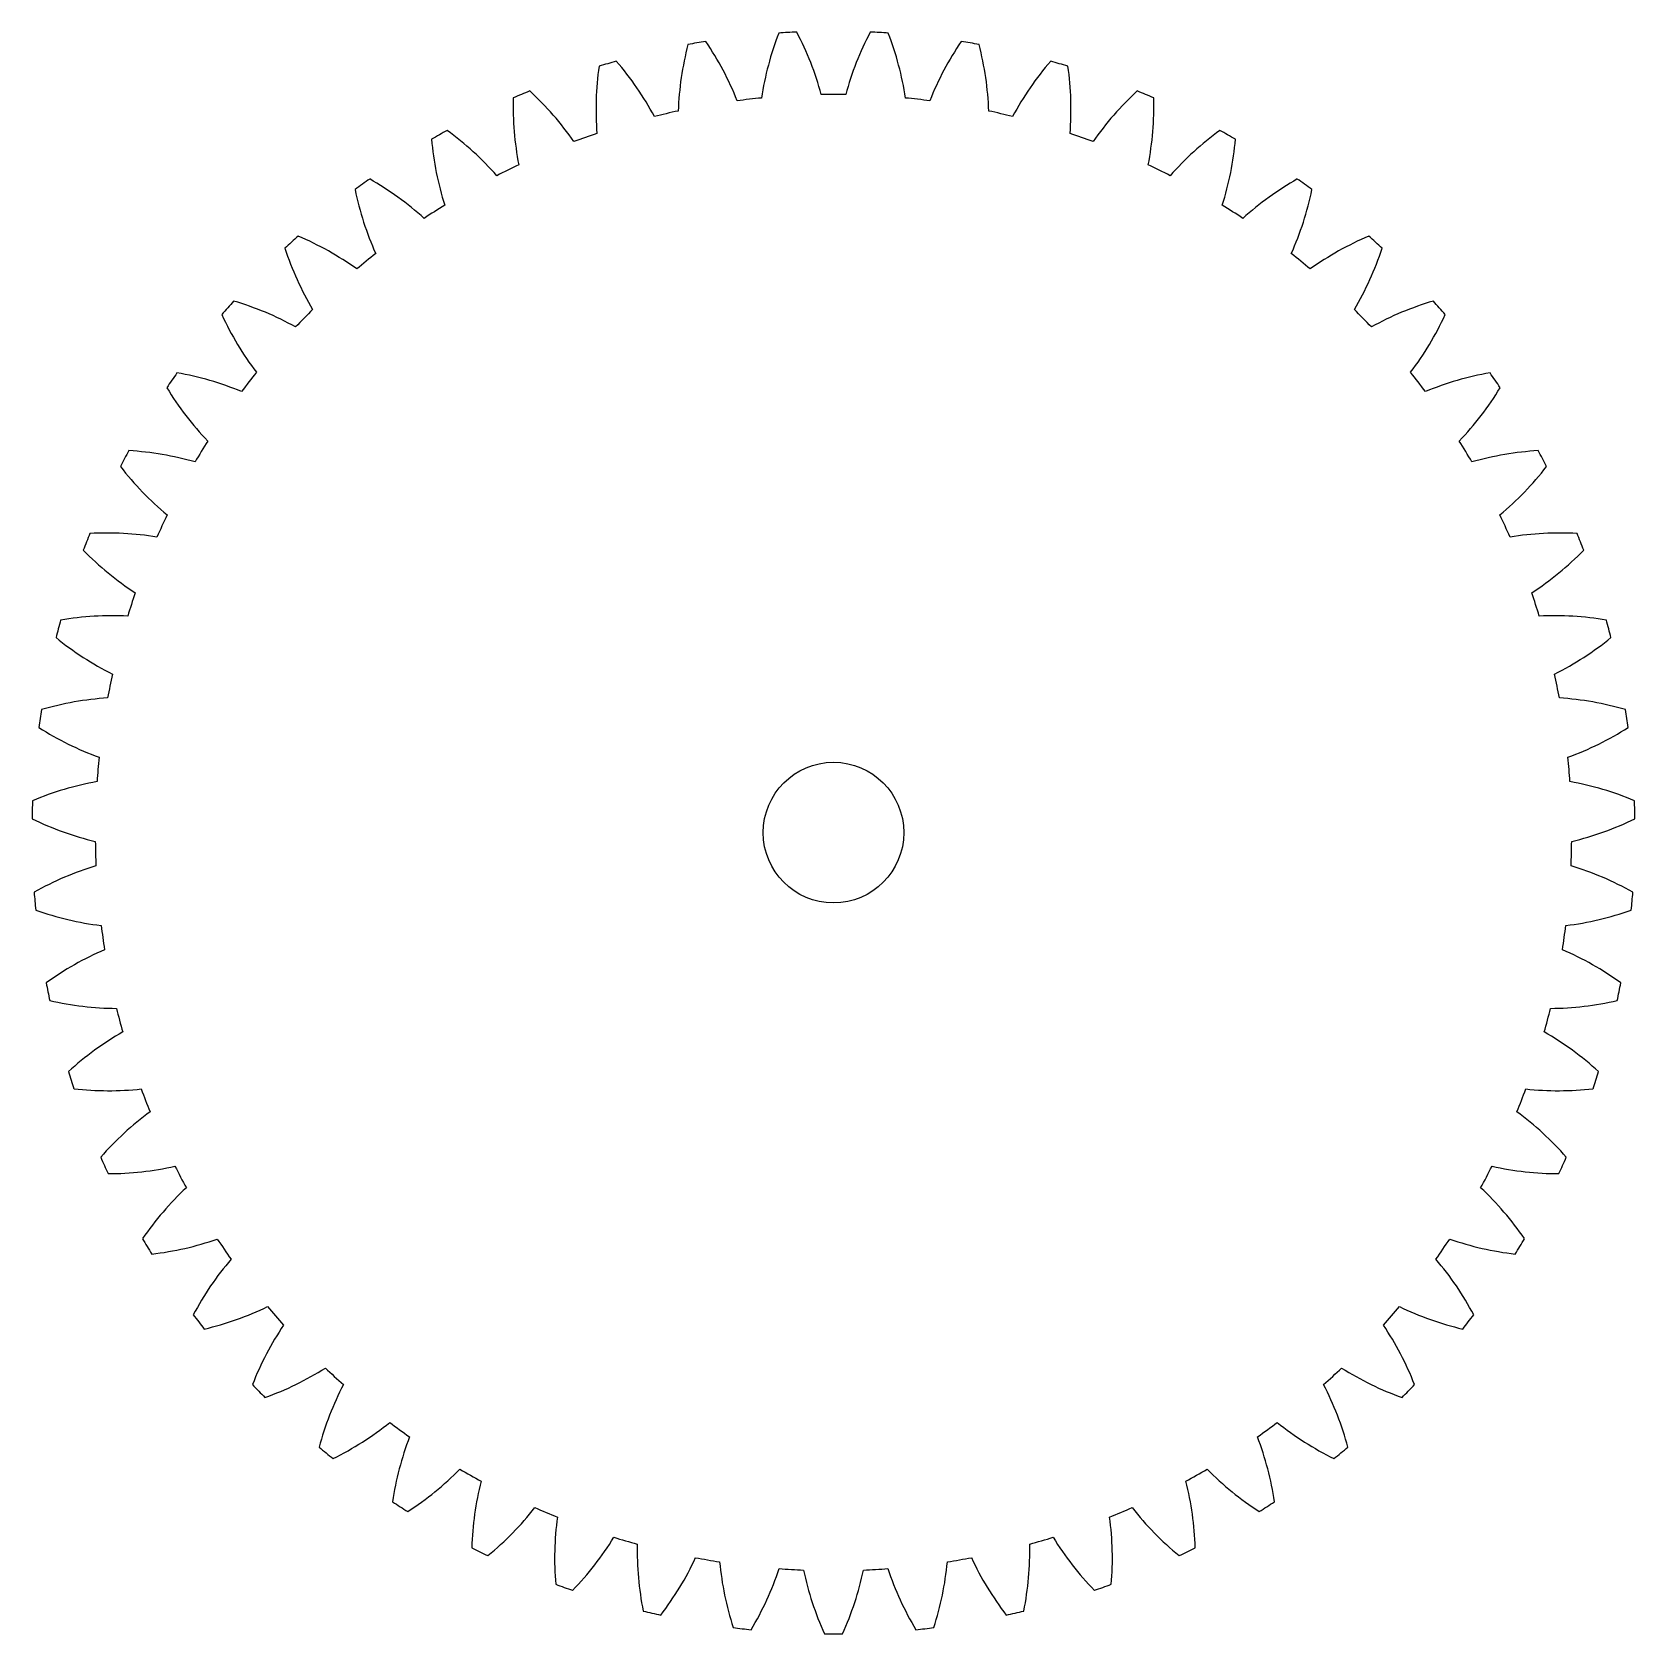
# Model space of a CAD drawing. Header units: millimetres. Extents: x -28.5 to 28.5, y -28.5 to 28.5.
import ezdxf

# ---------------------------------------------------------------- set-up
doc = ezdxf.new("R2010")
doc.units = ezdxf.units.MM

msp = doc.modelspace()

# ---------------------------------------------------------------- linework, layer by layer
at = {"color": 7, "linetype": 'Continuous', "lineweight": 25}
msp.add_circle((0, 0), 2.5, dxfattribs=at)
for centre, radius, start, end in [((5.47, 25.256), 11, 165.4133, 177.8866), ((0, 0), 28.5, 99.1744, 100.462), ((-13.639, 21.949), 11, 21.7497, 34.2231), ((8.314, 24.468), 11, 158.8678, 171.3412), ((0, 0), 28.5, 92.6289, 93.9165), ((-11.049, 23.361), 11, 15.2043, 27.6776), ((11.049, 23.361), 11, 152.3224, 164.7957), ((0, 0), 28.5, 86.0835, 87.3711), ((-8.314, 24.468), 11, 8.6588, 21.1322), ((13.639, 21.949), 11, 145.7769, 158.2503), ((0, 0), 28.5, 79.538, 80.8256), ((-5.47, 25.256), 11, 2.1134, 14.5867), ((0, 0), 28.5, 105.7198, 107.0074), ((-16.053, 20.251), 11, 28.2952, 40.7685), ((16.053, 20.251), 11, 139.2315, 151.7048), ((0, 0), 28.5, 72.9926, 74.2802), ((2.556, 25.715), 11, 171.9587, 184.4321), ((-2.556, 25.715), 11, 355.5679, 8.0413), ((0, 0), 28.5, 112.2653, 113.5529), ((-18.256, 18.289), 11, 34.8406, 47.314), ((0, 0), 26.249, 89.0535, 90.9465), ((18.256, 18.289), 11, 132.686, 145.1594), ((0, 0), 28.5, 66.4471, 67.7347), ((-0.392, 25.839), 11, 178.5042, 190.9775), ((0, 0), 26.249, 102.1444, 104.0374), ((0, 0), 26.249, 95.599, 97.4919), ((0, 0), 26.249, 82.5081, 84.401), ((0, 0), 26.249, 75.9626, 77.8556), ((0.392, 25.839), 11, 349.0225, 1.4958), ((0, 0), 28.5, 118.8108, 120.0983), ((-3.335, 25.625), 11, 185.0496, 197.523), ((-20.222, 16.089), 11, 41.3861, 53.8594), ((0, 0), 26.249, 108.6899, 110.5828), ((0, 0), 26.249, 69.4172, 71.3101), ((20.222, 16.089), 11, 126.1406, 138.6139), ((0, 0), 28.5, 59.9017, 61.1892), ((3.335, 25.625), 11, 342.477, 354.9504), ((0, 0), 26.249, 115.2354, 117.1283), ((0, 0), 26.249, 62.8717, 64.7646), ((0, 0), 28.5, 125.3562, 126.6438), ((-6.234, 25.078), 11, 191.5951, 204.0685), ((-21.924, 13.679), 11, 47.9315, 60.4049), ((21.924, 13.679), 11, 119.5951, 132.0685), ((6.234, 25.078), 11, 335.9315, 348.4049), ((0, 0), 28.5, 53.3562, 54.6438), ((0, 0), 26.249, 121.7808, 123.6737), ((0, 0), 26.249, 56.3263, 58.2192), ((0, 0), 28.5, 131.9017, 133.1892), ((-23.341, 11.091), 11, 54.477, 66.9504), ((23.341, 11.091), 11, 113.0496, 125.523), ((0, 0), 28.5, 46.8108, 48.0983), ((-9.052, 24.204), 11, 198.1406, 210.6139), ((0, 0), 26.249, 128.3263, 130.2192), ((0, 0), 26.249, 49.7808, 51.6737), ((9.052, 24.204), 11, 329.3861, 341.8594), ((0, 0), 28.5, 138.4471, 139.7347), ((-24.453, 8.358), 11, 61.0225, 73.4958), ((24.453, 8.358), 11, 106.5042, 118.9775), ((0, 0), 28.5, 40.2653, 41.5529), ((-11.752, 23.014), 11, 204.686, 217.1594), ((0, 0), 26.249, 134.8717, 136.7646), ((0, 0), 26.249, 43.2354, 45.1283), ((11.752, 23.014), 11, 322.8406, 335.314), ((0, 0), 28.5, 144.9926, 146.2802), ((-25.246, 5.516), 11, 67.5679, 80.0413), ((0, 0), 26.249, 141.4172, 143.3101), ((0, 0), 26.249, 36.6899, 38.5828), ((25.246, 5.516), 11, 99.9587, 112.4321), ((0, 0), 28.5, 33.7198, 35.0074), ((-14.299, 21.525), 11, 211.2315, 223.7048), ((14.299, 21.525), 11, 316.2952, 328.7685), ((0, 0), 26.249, 147.9626, 149.8556), ((0, 0), 26.249, 30.1444, 32.0374), ((0, 0), 28.5, 151.538, 152.8256), ((-25.71, 2.602), 11, 74.1134, 86.5867), ((25.71, 2.602), 11, 93.4133, 105.8866), ((0, 0), 28.5, 27.1744, 28.462), ((-16.66, 19.754), 11, 217.7769, 230.2503), ((16.66, 19.754), 11, 309.7497, 322.2231), ((0, 0), 26.249, 154.5081, 156.401), ((0, 0), 26.249, 23.599, 25.4919), ((0, 0), 28.5, 158.0835, 159.3711), ((-25.839, -0.346), 11, 80.6588, 93.1322), ((25.839, -0.346), 11, 86.8678, 99.3412), ((0, 0), 28.5, 20.6289, 21.9165), ((-18.803, 17.727), 11, 224.3224, 236.7957), ((18.803, 17.727), 11, 303.2043, 315.6776), ((0, 0), 26.249, 161.0535, 162.9465), ((0, 0), 26.249, 17.0535, 18.9465), ((0, 0), 28.5, 164.6289, 165.9165), ((-25.631, -3.289), 11, 87.2043, 99.6776), ((25.631, -3.289), 11, 80.3224, 92.7957), ((0, 0), 28.5, 14.0835, 15.3711), ((-20.701, 15.468), 11, 230.8678, 243.3412), ((20.701, 15.468), 11, 296.6588, 309.1322), ((0, 0), 26.249, 167.599, 169.4919), ((0, 0), 26.249, 10.5081, 12.401), ((-25.089, -6.189), 11, 93.7497, 106.2231), ((25.089, -6.189), 11, 73.7769, 86.2503), ((0, 0), 28.5, 171.1744, 172.462), ((0, 0), 28.5, 7.538, 8.8256), ((-22.329, 13.007), 11, 237.4133, 249.8866), ((22.329, 13.007), 11, 290.1134, 302.5867), ((0, 0), 26.249, 174.1444, 176.0374), ((0, 0), 26.249, 3.9626, 5.8556), ((-24.22, -9.009), 11, 100.2952, 112.7685), ((24.22, -9.009), 11, 67.2315, 79.7048), ((0, 0), 28.5, 177.7198, 179.0074), ((0, 0), 28.5, 0.9926, 2.2802), ((-23.667, 10.377), 11, 243.9587, 256.4321), ((23.667, 10.377), 11, 283.5679, 296.0413), ((0, 0), 26.249, 180.6899, 182.5828), ((0, 0), 26.249, 357.4172, 359.3101), ((-23.036, -11.711), 11, 106.8406, 119.314), ((23.036, -11.711), 11, 60.686, 73.1594), ((0, 0), 28.5, 184.2653, 185.5529), ((0, 0), 28.5, 354.4471, 355.7347), ((-24.695, 7.612), 11, 250.5042, 262.9775), ((24.695, 7.612), 11, 277.0225, 289.4958), ((0, 0), 26.249, 187.2354, 189.1283), ((0, 0), 26.249, 350.8717, 352.7646), ((-21.55, -14.261), 11, 113.3861, 125.8594), ((21.55, -14.261), 11, 54.1406, 66.6139), ((0, 0), 28.5, 190.8108, 192.0983), ((0, 0), 28.5, 347.9017, 349.1892), ((-25.402, 4.747), 11, 257.0496, 269.523), ((0, 0), 26.249, 193.7808, 195.6737), ((0, 0), 26.249, 344.3263, 346.2192), ((25.402, 4.747), 11, 270.477, 282.9504), ((-19.784, -16.624), 11, 119.9315, 132.4049), ((19.784, -16.624), 11, 47.5951, 60.0685), ((0, 0), 28.5, 197.3562, 198.6438), ((0, 0), 28.5, 341.3562, 342.6438), ((-25.777, 1.82), 11, 263.5951, 276.0685), ((0, 0), 26.249, 200.3263, 202.2192), ((0, 0), 26.249, 337.7808, 339.6737), ((25.777, 1.82), 11, 263.9315, 276.4049), ((-17.76, -18.771), 11, 126.477, 138.9504), ((17.76, -18.771), 11, 41.0496, 53.523), ((0, 0), 28.5, 203.9017, 205.1892), ((-25.817, -1.13), 11, 270.1406, 282.6139), ((0, 0), 26.249, 206.8717, 208.7646), ((0, 0), 26.249, 331.2354, 333.1283), ((25.817, -1.13), 11, 257.3861, 269.8594), ((0, 0), 28.5, 334.8108, 336.0983), ((-15.505, -20.673), 11, 133.0225, 145.4958), ((15.505, -20.673), 11, 34.5042, 46.9775), ((0, 0), 28.5, 210.4471, 211.7347), ((-25.52, -4.065), 11, 276.686, 289.1594), ((0, 0), 26.249, 213.4172, 215.3101), ((0, 0), 26.249, 324.6899, 326.5828), ((25.52, -4.065), 11, 250.8406, 263.314), ((0, 0), 28.5, 328.2653, 329.5529), ((-13.047, -22.306), 11, 139.5679, 152.0413), ((13.047, -22.306), 11, 27.9587, 40.4321), ((-24.89, -6.948), 11, 283.2315, 295.7048), ((0, 0), 26.249, 219.9626, 221.8556), ((0, 0), 26.249, 318.1444, 320.0374), ((24.89, -6.948), 11, 244.2952, 256.7685), ((0, 0), 28.5, 216.9926, 218.2802), ((-10.419, -23.648), 11, 146.1134, 158.5867), ((10.419, -23.648), 11, 21.4133, 33.8866), ((0, 0), 28.5, 321.7198, 323.0074), ((-23.936, -9.74), 11, 289.7769, 302.2503), ((0, 0), 26.249, 226.5081, 228.401), ((0, 0), 26.249, 311.599, 313.4919), ((23.936, -9.74), 11, 237.7497, 250.2231), ((0, 0), 28.5, 223.538, 224.8256), ((-7.656, -24.681), 11, 152.6588, 165.1322), ((7.656, -24.681), 11, 14.8678, 27.3412), ((0, 0), 28.5, 315.1744, 316.462), ((-22.669, -12.405), 11, 296.3224, 308.7957), ((0, 0), 26.249, 233.0535, 234.9465), ((0, 0), 26.249, 305.0535, 306.9465), ((22.669, -12.405), 11, 231.2043, 243.6776), ((-4.793, -25.393), 11, 159.2043, 171.6776), ((4.793, -25.393), 11, 8.3224, 20.7957), ((0, 0), 28.5, 230.0835, 231.3711), ((0, 0), 28.5, 308.6289, 309.9165), ((-21.108, -14.908), 11, 302.8678, 315.3412), ((0, 0), 26.249, 239.599, 241.4919), ((0, 0), 26.249, 298.5081, 300.401), ((21.108, -14.908), 11, 224.6588, 237.1322), ((-1.867, -25.774), 11, 165.7497, 178.2231), ((1.867, -25.774), 11, 1.7769, 14.2503), ((0, 0), 28.5, 236.6289, 237.9165), ((0, 0), 28.5, 302.0835, 303.3711), ((-19.271, -17.217), 11, 309.4133, 321.8866), ((0, 0), 26.249, 246.1444, 248.0374), ((1.084, -25.819), 11, 172.2952, 184.7685), ((0, 0), 26.249, 291.9626, 293.8556), ((-1.084, -25.819), 11, 355.2315, 7.7048), ((19.271, -17.217), 11, 218.1134, 230.5867), ((-17.182, -19.302), 11, 315.9587, 328.4321), ((0, 0), 26.249, 252.6899, 254.5828), ((0, 0), 26.249, 285.4172, 287.3101), ((17.182, -19.302), 11, 211.5679, 224.0413), ((0, 0), 28.5, 243.1744, 244.462), ((4.02, -25.527), 11, 178.8406, 191.314), ((-4.02, -25.527), 11, 348.686, 1.1594), ((0, 0), 28.5, 295.538, 296.8256), ((-14.87, -21.134), 11, 322.5042, 334.9775), ((0, 0), 26.249, 259.2354, 261.1283), ((6.903, -24.902), 11, 185.3861, 197.8594), ((-12.364, -22.692), 11, 329.0496, 341.523), ((0, 0), 26.249, 265.7808, 267.6737), ((0, 0), 26.249, 272.3263, 274.2192), ((12.364, -22.692), 11, 198.477, 210.9504), ((-6.903, -24.902), 11, 342.1406, 354.6139), ((0, 0), 26.249, 278.8717, 280.7646), ((14.87, -21.134), 11, 205.0225, 217.4958), ((0, 0), 28.5, 249.7198, 251.0074), ((9.697, -23.953), 11, 191.9315, 204.4049), ((-9.697, -23.953), 11, 335.5951, 348.0685), ((0, 0), 28.5, 288.9926, 290.2802), ((0, 0), 28.5, 256.2653, 257.5529), ((0, 0), 28.5, 282.4471, 283.7347), ((0, 0), 28.5, 262.8108, 264.0983), ((0, 0), 28.5, 275.9017, 277.1892), ((0, 0), 28.5, 269.3562, 270.6438)]:
    msp.add_arc(centre, radius, start, end, dxfattribs=at)

doc.saveas('drawing.dxf')
